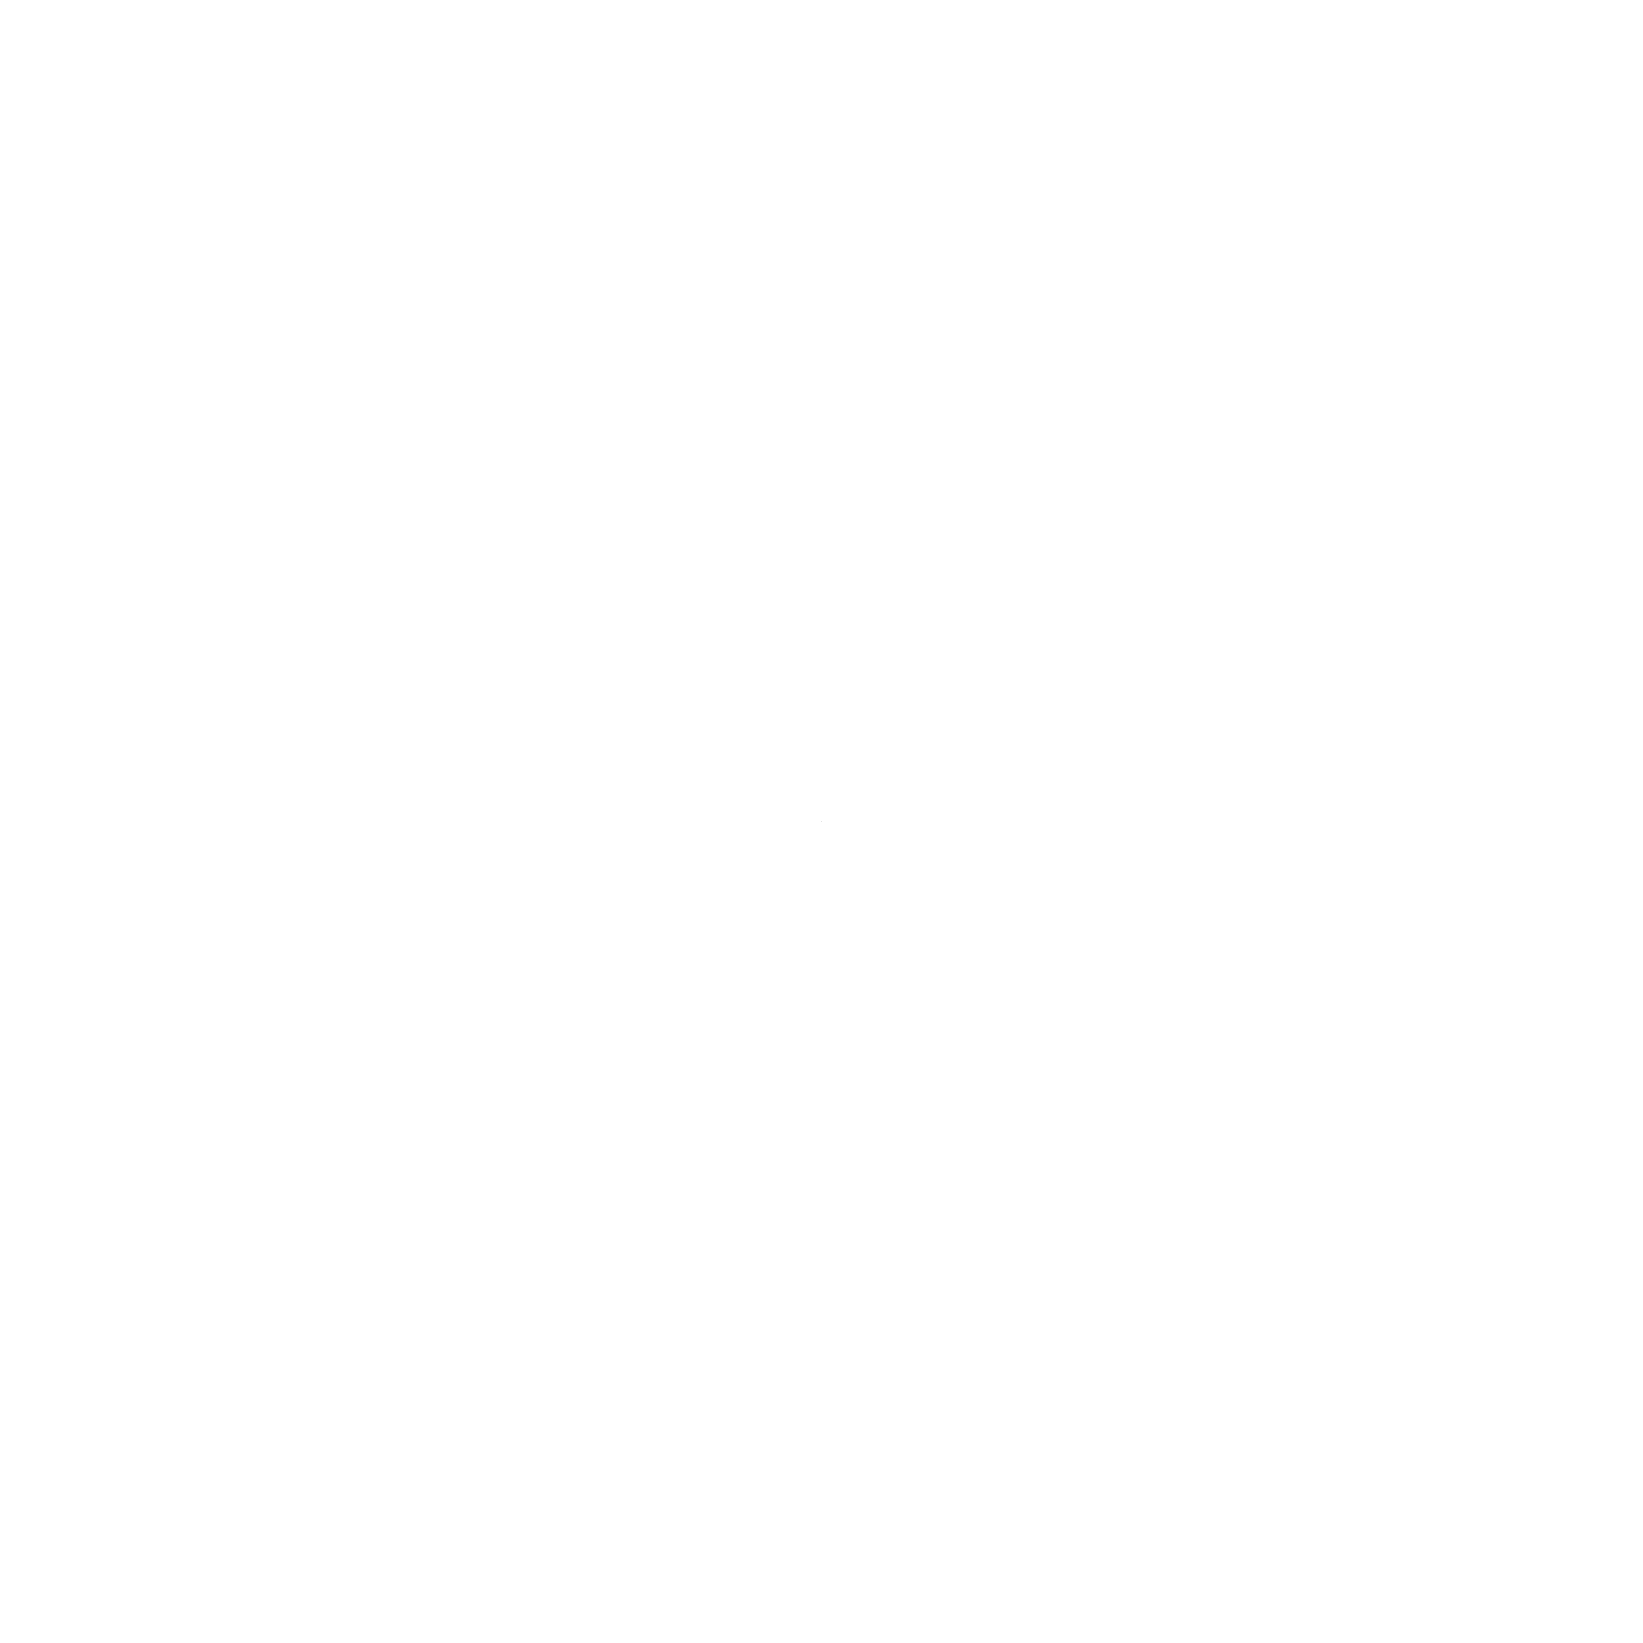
# Model space of a CAD drawing. Header units: metres. Extents: x 0 to 0, y 0 to 0.
import ezdxf

# ---------------------------------------------------------------- set-up
doc = ezdxf.new("R2010")
doc.units = ezdxf.units.M

msp = doc.modelspace()

# ---------------------------------------------------------------- linework, layer by layer
at = {"layer": 'boundary'}
msp.add_line((0, 0), (0, 0), dxfattribs=at)
msp.add_line((0, 0), (0, 0), dxfattribs=at)
msp.add_line((0, 0), (0, 0), dxfattribs=at)
msp.add_line((0, 0), (0, 0), dxfattribs=at)
msp.add_line((0, 0), (0, 0), dxfattribs=at)
msp.add_line((0, 0), (0, 0), dxfattribs=at)
msp.add_line((0, 0), (0, 0), dxfattribs=at)
msp.add_line((0, 0), (0, 0), dxfattribs=at)
msp.add_line((0, 0), (0, 0), dxfattribs=at)
msp.add_line((0, 0), (0, 0), dxfattribs=at)
msp.add_line((0, 0), (0, 0), dxfattribs=at)
msp.add_line((0, 0), (0, 0), dxfattribs=at)
msp.add_line((0, 0), (0, 0), dxfattribs=at)
msp.add_line((0, 0), (0, 0), dxfattribs=at)
msp.add_line((0, 0), (0, 0), dxfattribs=at)
msp.add_line((0, 0), (0, 0), dxfattribs=at)
msp.add_line((0, 0), (0, 0), dxfattribs=at)
msp.add_line((0, 0), (0, 0), dxfattribs=at)
msp.add_line((0, 0), (0, 0), dxfattribs=at)
msp.add_line((0, 0), (0, 0), dxfattribs=at)
msp.add_line((0, 0), (0, 0), dxfattribs=at)
msp.add_line((0, 0), (0, 0), dxfattribs=at)
msp.add_line((0, 0), (0, 0), dxfattribs=at)
msp.add_line((0, 0), (0, 0), dxfattribs=at)
msp.add_line((0, 0), (0, 0), dxfattribs=at)
msp.add_line((0, 0), (0, 0), dxfattribs=at)
msp.add_line((0, 0), (0, 0), dxfattribs=at)
msp.add_line((0, 0), (0, 0), dxfattribs=at)
msp.add_line((0, 0), (0, 0), dxfattribs=at)
msp.add_line((0, 0), (0, 0), dxfattribs=at)
msp.add_line((0, 0), (0, 0), dxfattribs=at)
msp.add_line((0, 0), (0, 0), dxfattribs=at)
msp.add_line((0, 0), (0, 0), dxfattribs=at)
msp.add_line((0, 0), (0, 0), dxfattribs=at)
msp.add_line((0, 0), (0, 0), dxfattribs=at)
msp.add_line((0, 0), (0, 0), dxfattribs=at)
msp.add_line((0, 0), (0, 0), dxfattribs=at)
msp.add_line((0, 0), (0, 0), dxfattribs=at)
msp.add_line((0, 0), (0, 0), dxfattribs=at)
msp.add_line((0, 0), (0, 0), dxfattribs=at)
at = {"layer": 'delaunay'}
msp.add_line((0, 0), (0, 0), dxfattribs=at)
msp.add_line((0, 0), (0, 0), dxfattribs=at)
msp.add_line((0, 0), (0, 0), dxfattribs=at)
msp.add_line((0, 0), (0, 0), dxfattribs=at)
msp.add_line((0, 0), (0, 0), dxfattribs=at)
msp.add_line((0, 0), (0, 0), dxfattribs=at)
msp.add_line((0, 0), (0, 0), dxfattribs=at)
msp.add_line((0, 0), (0, 0), dxfattribs=at)
msp.add_line((0, 0), (0, 0), dxfattribs=at)
msp.add_line((0, 0), (0, 0), dxfattribs=at)
msp.add_line((0, 0), (0, 0), dxfattribs=at)
msp.add_line((0, 0), (0, 0), dxfattribs=at)
msp.add_line((0, 0), (0, 0), dxfattribs=at)
msp.add_line((0, 0), (0, 0), dxfattribs=at)
msp.add_line((0, 0), (0, 0), dxfattribs=at)
msp.add_line((0, 0), (0, 0), dxfattribs=at)
msp.add_line((0, 0), (0, 0), dxfattribs=at)
msp.add_line((0, 0), (0, 0), dxfattribs=at)
msp.add_line((0, 0), (0, 0), dxfattribs=at)
msp.add_line((0, 0), (0, 0), dxfattribs=at)
msp.add_line((0, 0), (0, 0), dxfattribs=at)
msp.add_line((0, 0), (0, 0), dxfattribs=at)
msp.add_line((0, 0), (0, 0), dxfattribs=at)
msp.add_line((0, 0), (0, 0), dxfattribs=at)
msp.add_line((0, 0), (0, 0), dxfattribs=at)
msp.add_line((0, 0), (0, 0), dxfattribs=at)
msp.add_line((0, 0), (0, 0), dxfattribs=at)
msp.add_line((0, 0), (0, 0), dxfattribs=at)
msp.add_line((0, 0), (0, 0), dxfattribs=at)
msp.add_line((0, 0), (0, 0), dxfattribs=at)
msp.add_line((0, 0), (0, 0), dxfattribs=at)
msp.add_line((0, 0), (0, 0), dxfattribs=at)
msp.add_line((0, 0), (0, 0), dxfattribs=at)
msp.add_line((0, 0), (0, 0), dxfattribs=at)
msp.add_line((0, 0), (0, 0), dxfattribs=at)
msp.add_line((0, 0), (0, 0), dxfattribs=at)
msp.add_line((0, 0), (0, 0), dxfattribs=at)
msp.add_line((0, 0), (0, 0), dxfattribs=at)
msp.add_line((0, 0), (0, 0), dxfattribs=at)
msp.add_line((0, 0), (0, 0), dxfattribs=at)
msp.add_line((0, 0), (0, 0), dxfattribs=at)
msp.add_line((0, 0), (0, 0), dxfattribs=at)
msp.add_line((0, 0), (0, 0), dxfattribs=at)
msp.add_line((0, 0), (0, 0), dxfattribs=at)
msp.add_line((0, 0), (0, 0), dxfattribs=at)
msp.add_line((0, 0), (0, 0), dxfattribs=at)
msp.add_line((0, 0), (0, 0), dxfattribs=at)
msp.add_line((0, 0), (0, 0), dxfattribs=at)
msp.add_line((0, 0), (0, 0), dxfattribs=at)
msp.add_line((0, 0), (0, 0), dxfattribs=at)
msp.add_line((0, 0), (0, 0), dxfattribs=at)
msp.add_line((0, 0), (0, 0), dxfattribs=at)
msp.add_line((0, 0), (0, 0), dxfattribs=at)
msp.add_line((0, 0), (0, 0), dxfattribs=at)
msp.add_line((0, 0), (0, 0), dxfattribs=at)
msp.add_line((0, 0), (0, 0), dxfattribs=at)
msp.add_line((0, 0), (0, 0), dxfattribs=at)
msp.add_line((0, 0), (0, 0), dxfattribs=at)
msp.add_line((0, 0), (0, 0), dxfattribs=at)
msp.add_line((0, 0), (0, 0), dxfattribs=at)
msp.add_line((0, 0), (0, 0), dxfattribs=at)
msp.add_line((0, 0), (0, 0), dxfattribs=at)
msp.add_line((0, 0), (0, 0), dxfattribs=at)
msp.add_line((0, 0), (0, 0), dxfattribs=at)
msp.add_line((0, 0), (0, 0), dxfattribs=at)
msp.add_line((0, 0), (0, 0), dxfattribs=at)
msp.add_line((0, 0), (0, 0), dxfattribs=at)
msp.add_line((0, 0), (0, 0), dxfattribs=at)
msp.add_line((0, 0), (0, 0), dxfattribs=at)
msp.add_line((0, 0), (0, 0), dxfattribs=at)
msp.add_line((0, 0), (0, 0), dxfattribs=at)
msp.add_line((0, 0), (0, 0), dxfattribs=at)
msp.add_line((0, 0), (0, 0), dxfattribs=at)
msp.add_line((0, 0), (0, 0), dxfattribs=at)
msp.add_line((0, 0), (0, 0), dxfattribs=at)
msp.add_line((0, 0), (0, 0), dxfattribs=at)
msp.add_line((0, 0), (0, 0), dxfattribs=at)
msp.add_line((0, 0), (0, 0), dxfattribs=at)
msp.add_line((0, 0), (0, 0), dxfattribs=at)
msp.add_line((0, 0), (0, 0), dxfattribs=at)
msp.add_line((0, 0), (0, 0), dxfattribs=at)
msp.add_line((0, 0), (0, 0), dxfattribs=at)
msp.add_line((0, 0), (0, 0), dxfattribs=at)
msp.add_line((0, 0), (0, 0), dxfattribs=at)
msp.add_line((0, 0), (0, 0), dxfattribs=at)
msp.add_line((0, 0), (0, 0), dxfattribs=at)
msp.add_line((0, 0), (0, 0), dxfattribs=at)
msp.add_line((0, 0), (0, 0), dxfattribs=at)
msp.add_line((0, 0), (0, 0), dxfattribs=at)
msp.add_line((0, 0), (0, 0), dxfattribs=at)
msp.add_line((0, 0), (0, 0), dxfattribs=at)
msp.add_line((0, 0), (0, 0), dxfattribs=at)
msp.add_line((0, 0), (0, 0), dxfattribs=at)
msp.add_line((0, 0), (0, 0), dxfattribs=at)
msp.add_line((0, 0), (0, 0), dxfattribs=at)
msp.add_line((0, 0), (0, 0), dxfattribs=at)
msp.add_line((0, 0), (0, 0), dxfattribs=at)
msp.add_line((0, 0), (0, 0), dxfattribs=at)
msp.add_line((0, 0), (0, 0), dxfattribs=at)
msp.add_line((0, 0), (0, 0), dxfattribs=at)
msp.add_line((0, 0), (0, 0), dxfattribs=at)
msp.add_line((0, 0), (0, 0), dxfattribs=at)
msp.add_line((0, 0), (0, 0), dxfattribs=at)
msp.add_line((0, 0), (0, 0), dxfattribs=at)
msp.add_line((0, 0), (0, 0), dxfattribs=at)
msp.add_line((0, 0), (0, 0), dxfattribs=at)
msp.add_line((0, 0), (0, 0), dxfattribs=at)
msp.add_line((0, 0), (0, 0), dxfattribs=at)
msp.add_line((0, 0), (0, 0), dxfattribs=at)
msp.add_line((0, 0), (0, 0), dxfattribs=at)
msp.add_line((0, 0), (0, 0), dxfattribs=at)
msp.add_line((0, 0), (0, 0), dxfattribs=at)
msp.add_line((0, 0), (0, 0), dxfattribs=at)
msp.add_line((0, 0), (0, 0), dxfattribs=at)
msp.add_line((0, 0), (0, 0), dxfattribs=at)
msp.add_line((0, 0), (0, 0), dxfattribs=at)
msp.add_line((0, 0), (0, 0), dxfattribs=at)
msp.add_line((0, 0), (0, 0), dxfattribs=at)
msp.add_line((0, 0), (0, 0), dxfattribs=at)
msp.add_line((0, 0), (0, 0), dxfattribs=at)
msp.add_line((0, 0), (0, 0), dxfattribs=at)
msp.add_line((0, 0), (0, 0), dxfattribs=at)
msp.add_line((0, 0), (0, 0), dxfattribs=at)
msp.add_line((0, 0), (0, 0), dxfattribs=at)
msp.add_line((0, 0), (0, 0), dxfattribs=at)
msp.add_line((0, 0), (0, 0), dxfattribs=at)
msp.add_line((0, 0), (0, 0), dxfattribs=at)
msp.add_line((0, 0), (0, 0), dxfattribs=at)
msp.add_line((0, 0), (0, 0), dxfattribs=at)
msp.add_line((0, 0), (0, 0), dxfattribs=at)
msp.add_line((0, 0), (0, 0), dxfattribs=at)
msp.add_line((0, 0), (0, 0), dxfattribs=at)
msp.add_line((0, 0), (0, 0), dxfattribs=at)
msp.add_line((0, 0), (0, 0), dxfattribs=at)
msp.add_line((0, 0), (0, 0), dxfattribs=at)
msp.add_line((0, 0), (0, 0), dxfattribs=at)
msp.add_line((0, 0), (0, 0), dxfattribs=at)
msp.add_line((0, 0), (0, 0), dxfattribs=at)
msp.add_line((0, 0), (0, 0), dxfattribs=at)
msp.add_line((0, 0), (0, 0), dxfattribs=at)
msp.add_line((0, 0), (0, 0), dxfattribs=at)
msp.add_line((0, 0), (0, 0), dxfattribs=at)
msp.add_line((0, 0), (0, 0), dxfattribs=at)
msp.add_line((0, 0), (0, 0), dxfattribs=at)
msp.add_line((0, 0), (0, 0), dxfattribs=at)
msp.add_line((0, 0), (0, 0), dxfattribs=at)
msp.add_line((0, 0), (0, 0), dxfattribs=at)
msp.add_line((0, 0), (0, 0), dxfattribs=at)
msp.add_line((0, 0), (0, 0), dxfattribs=at)
msp.add_line((0, 0), (0, 0), dxfattribs=at)
msp.add_line((0, 0), (0, 0), dxfattribs=at)
msp.add_line((0, 0), (0, 0), dxfattribs=at)
msp.add_line((0, 0), (0, 0), dxfattribs=at)
msp.add_line((0, 0), (0, 0), dxfattribs=at)
msp.add_line((0, 0), (0, 0), dxfattribs=at)
msp.add_line((0, 0), (0, 0), dxfattribs=at)
msp.add_line((0, 0), (0, 0), dxfattribs=at)
msp.add_line((0, 0), (0, 0), dxfattribs=at)
msp.add_line((0, 0), (0, 0), dxfattribs=at)
msp.add_line((0, 0), (0, 0), dxfattribs=at)
msp.add_line((0, 0), (0, 0), dxfattribs=at)
msp.add_line((0, 0), (0, 0), dxfattribs=at)
msp.add_line((0, 0), (0, 0), dxfattribs=at)
msp.add_line((0, 0), (0, 0), dxfattribs=at)
msp.add_line((0, 0), (0, 0), dxfattribs=at)
msp.add_line((0, 0), (0, 0), dxfattribs=at)
msp.add_line((0, 0), (0, 0), dxfattribs=at)
msp.add_line((0, 0), (0, 0), dxfattribs=at)
msp.add_line((0, 0), (0, 0), dxfattribs=at)
msp.add_line((0, 0), (0, 0), dxfattribs=at)
msp.add_line((0, 0), (0, 0), dxfattribs=at)
msp.add_line((0, 0), (0, 0), dxfattribs=at)
msp.add_line((0, 0), (0, 0), dxfattribs=at)
msp.add_line((0, 0), (0, 0), dxfattribs=at)
msp.add_line((0, 0), (0, 0), dxfattribs=at)
msp.add_line((0, 0), (0, 0), dxfattribs=at)
msp.add_line((0, 0), (0, 0), dxfattribs=at)
msp.add_line((0, 0), (0, 0), dxfattribs=at)
msp.add_line((0, 0), (0, 0), dxfattribs=at)
msp.add_line((0, 0), (0, 0), dxfattribs=at)
msp.add_line((0, 0), (0, 0), dxfattribs=at)
msp.add_line((0, 0), (0, 0), dxfattribs=at)
msp.add_line((0, 0), (0, 0), dxfattribs=at)
msp.add_line((0, 0), (0, 0), dxfattribs=at)
msp.add_line((0, 0), (0, 0), dxfattribs=at)
msp.add_line((0, 0), (0, 0), dxfattribs=at)
msp.add_line((0, 0), (0, 0), dxfattribs=at)
msp.add_line((0, 0), (0, 0), dxfattribs=at)
msp.add_line((0, 0), (0, 0), dxfattribs=at)
msp.add_line((0, 0), (0, 0), dxfattribs=at)
msp.add_line((0, 0), (0, 0), dxfattribs=at)
msp.add_line((0, 0), (0, 0), dxfattribs=at)
msp.add_line((0, 0), (0, 0), dxfattribs=at)
msp.add_line((0, 0), (0, 0), dxfattribs=at)
msp.add_line((0, 0), (0, 0), dxfattribs=at)
msp.add_line((0, 0), (0, 0), dxfattribs=at)
msp.add_line((0, 0), (0, 0), dxfattribs=at)
msp.add_line((0, 0), (0, 0), dxfattribs=at)
msp.add_line((0, 0), (0, 0), dxfattribs=at)
msp.add_line((0, 0), (0, 0), dxfattribs=at)
msp.add_line((0, 0), (0, 0), dxfattribs=at)
msp.add_line((0, 0), (0, 0), dxfattribs=at)
msp.add_line((0, 0), (0, 0), dxfattribs=at)
msp.add_line((0, 0), (0, 0), dxfattribs=at)
msp.add_line((0, 0), (0, 0), dxfattribs=at)
msp.add_line((0, 0), (0, 0), dxfattribs=at)
msp.add_line((0, 0), (0, 0), dxfattribs=at)
msp.add_line((0, 0), (0, 0), dxfattribs=at)
msp.add_line((0, 0), (0, 0), dxfattribs=at)
msp.add_line((0, 0), (0, 0), dxfattribs=at)
msp.add_line((0, 0), (0, 0), dxfattribs=at)
msp.add_line((0, 0), (0, 0), dxfattribs=at)
msp.add_line((0, 0), (0, 0), dxfattribs=at)
msp.add_line((0, 0), (0, 0), dxfattribs=at)
msp.add_line((0, 0), (0, 0), dxfattribs=at)
msp.add_line((0, 0), (0, 0), dxfattribs=at)
msp.add_line((0, 0), (0, 0), dxfattribs=at)
msp.add_line((0, 0), (0, 0), dxfattribs=at)
msp.add_line((0, 0), (0, 0), dxfattribs=at)
msp.add_line((0, 0), (0, 0), dxfattribs=at)
msp.add_line((0, 0), (0, 0), dxfattribs=at)
msp.add_line((0, 0), (0, 0), dxfattribs=at)
msp.add_line((0, 0), (0, 0), dxfattribs=at)
msp.add_line((0, 0), (0, 0), dxfattribs=at)
msp.add_line((0, 0), (0, 0), dxfattribs=at)
msp.add_line((0, 0), (0, 0), dxfattribs=at)
msp.add_line((0, 0), (0, 0), dxfattribs=at)
msp.add_line((0, 0), (0, 0), dxfattribs=at)
msp.add_line((0, 0), (0, 0), dxfattribs=at)
msp.add_line((0, 0), (0, 0), dxfattribs=at)
msp.add_line((0, 0), (0, 0), dxfattribs=at)
msp.add_line((0, 0), (0, 0), dxfattribs=at)
msp.add_line((0, 0), (0, 0), dxfattribs=at)
msp.add_line((0, 0), (0, 0), dxfattribs=at)
msp.add_line((0, 0), (0, 0), dxfattribs=at)
msp.add_line((0, 0), (0, 0), dxfattribs=at)
msp.add_line((0, 0), (0, 0), dxfattribs=at)
msp.add_line((0, 0), (0, 0), dxfattribs=at)
msp.add_line((0, 0), (0, 0), dxfattribs=at)
msp.add_line((0, 0), (0, 0), dxfattribs=at)
msp.add_line((0, 0), (0, 0), dxfattribs=at)
msp.add_line((0, 0), (0, 0), dxfattribs=at)
msp.add_line((0, 0), (0, 0), dxfattribs=at)
msp.add_line((0, 0), (0, 0), dxfattribs=at)
msp.add_line((0, 0), (0, 0), dxfattribs=at)
msp.add_line((0, 0), (0, 0), dxfattribs=at)
msp.add_line((0, 0), (0, 0), dxfattribs=at)
msp.add_line((0, 0), (0, 0), dxfattribs=at)
msp.add_line((0, 0), (0, 0), dxfattribs=at)
msp.add_line((0, 0), (0, 0), dxfattribs=at)
msp.add_line((0, 0), (0, 0), dxfattribs=at)
msp.add_line((0, 0), (0, 0), dxfattribs=at)
msp.add_line((0, 0), (0, 0), dxfattribs=at)
msp.add_line((0, 0), (0, 0), dxfattribs=at)
msp.add_line((0, 0), (0, 0), dxfattribs=at)
msp.add_line((0, 0), (0, 0), dxfattribs=at)
msp.add_line((0, 0), (0, 0), dxfattribs=at)
msp.add_line((0, 0), (0, 0), dxfattribs=at)
msp.add_line((0, 0), (0, 0), dxfattribs=at)
msp.add_line((0, 0), (0, 0), dxfattribs=at)
msp.add_line((0, 0), (0, 0), dxfattribs=at)
msp.add_line((0, 0), (0, 0), dxfattribs=at)
msp.add_line((0, 0), (0, 0), dxfattribs=at)
msp.add_line((0, 0), (0, 0), dxfattribs=at)
msp.add_line((0, 0), (0, 0), dxfattribs=at)
msp.add_line((0, 0), (0, 0), dxfattribs=at)
msp.add_line((0, 0), (0, 0), dxfattribs=at)
msp.add_line((0, 0), (0, 0), dxfattribs=at)
msp.add_line((0, 0), (0, 0), dxfattribs=at)
msp.add_line((0, 0), (0, 0), dxfattribs=at)
msp.add_line((0, 0), (0, 0), dxfattribs=at)
msp.add_line((0, 0), (0, 0), dxfattribs=at)
msp.add_line((0, 0), (0, 0), dxfattribs=at)
msp.add_line((0, 0), (0, 0), dxfattribs=at)
msp.add_line((0, 0), (0, 0), dxfattribs=at)
msp.add_line((0, 0), (0, 0), dxfattribs=at)
msp.add_line((0, 0), (0, 0), dxfattribs=at)
msp.add_line((0, 0), (0, 0), dxfattribs=at)
msp.add_line((0, 0), (0, 0), dxfattribs=at)
msp.add_line((0, 0), (0, 0), dxfattribs=at)
msp.add_line((0, 0), (0, 0), dxfattribs=at)
msp.add_line((0, 0), (0, 0), dxfattribs=at)
msp.add_line((0, 0), (0, 0), dxfattribs=at)
msp.add_line((0, 0), (0, 0), dxfattribs=at)
msp.add_line((0, 0), (0, 0), dxfattribs=at)
msp.add_line((0, 0), (0, 0), dxfattribs=at)
msp.add_line((0, 0), (0, 0), dxfattribs=at)
msp.add_line((0, 0), (0, 0), dxfattribs=at)
msp.add_line((0, 0), (0, 0), dxfattribs=at)
msp.add_line((0, 0), (0, 0), dxfattribs=at)
msp.add_line((0, 0), (0, 0), dxfattribs=at)
msp.add_line((0, 0), (0, 0), dxfattribs=at)
msp.add_line((0, 0), (0, 0), dxfattribs=at)
msp.add_line((0, 0), (0, 0), dxfattribs=at)
msp.add_line((0, 0), (0, 0), dxfattribs=at)
msp.add_line((0, 0), (0, 0), dxfattribs=at)
msp.add_line((0, 0), (0, 0), dxfattribs=at)
msp.add_line((0, 0), (0, 0), dxfattribs=at)
msp.add_line((0, 0), (0, 0), dxfattribs=at)
msp.add_line((0, 0), (0, 0), dxfattribs=at)
msp.add_line((0, 0), (0, 0), dxfattribs=at)
msp.add_line((0, 0), (0, 0), dxfattribs=at)
msp.add_line((0, 0), (0, 0), dxfattribs=at)
msp.add_line((0, 0), (0, 0), dxfattribs=at)
msp.add_line((0, 0), (0, 0), dxfattribs=at)
msp.add_line((0, 0), (0, 0), dxfattribs=at)
msp.add_line((0, 0), (0, 0), dxfattribs=at)
msp.add_line((0, 0), (0, 0), dxfattribs=at)
msp.add_line((0, 0), (0, 0), dxfattribs=at)
msp.add_line((0, 0), (0, 0), dxfattribs=at)
msp.add_line((0, 0), (0, 0), dxfattribs=at)
msp.add_line((0, 0), (0, 0), dxfattribs=at)
msp.add_line((0, 0), (0, 0), dxfattribs=at)
msp.add_line((0, 0), (0, 0), dxfattribs=at)
msp.add_line((0, 0), (0, 0), dxfattribs=at)
msp.add_line((0, 0), (0, 0), dxfattribs=at)
msp.add_line((0, 0), (0, 0), dxfattribs=at)
msp.add_line((0, 0), (0, 0), dxfattribs=at)
msp.add_line((0, 0), (0, 0), dxfattribs=at)
msp.add_line((0, 0), (0, 0), dxfattribs=at)
msp.add_line((0, 0), (0, 0), dxfattribs=at)
msp.add_line((0, 0), (0, 0), dxfattribs=at)
msp.add_line((0, 0), (0, 0), dxfattribs=at)
msp.add_line((0, 0), (0, 0), dxfattribs=at)
msp.add_line((0, 0), (0, 0), dxfattribs=at)
msp.add_line((0, 0), (0, 0), dxfattribs=at)
msp.add_line((0, 0), (0, 0), dxfattribs=at)
msp.add_line((0, 0), (0, 0), dxfattribs=at)
msp.add_line((0, 0), (0, 0), dxfattribs=at)
msp.add_line((0, 0), (0, 0), dxfattribs=at)
msp.add_line((0, 0), (0, 0), dxfattribs=at)
msp.add_line((0, 0), (0, 0), dxfattribs=at)
msp.add_line((0, 0), (0, 0), dxfattribs=at)
msp.add_line((0, 0), (0, 0), dxfattribs=at)
msp.add_line((0, 0), (0, 0), dxfattribs=at)
msp.add_line((0, 0), (0, 0), dxfattribs=at)
msp.add_line((0, 0), (0, 0), dxfattribs=at)
at = {"layer": 'voronoi'}
msp.add_line((0, 0), (0, 0), dxfattribs=at)
msp.add_line((0, 0), (0, 0), dxfattribs=at)
msp.add_line((0, 0), (0, 0), dxfattribs=at)
msp.add_line((0, 0), (0, 0), dxfattribs=at)
msp.add_line((0, 0), (0, 0), dxfattribs=at)
msp.add_line((0, 0), (0, 0), dxfattribs=at)
msp.add_line((0, 0), (0, 0), dxfattribs=at)
msp.add_line((0, 0), (0, 0), dxfattribs=at)
msp.add_line((0, 0), (0, 0), dxfattribs=at)
msp.add_line((0, 0), (0, 0), dxfattribs=at)
msp.add_line((0, 0), (0, 0), dxfattribs=at)
msp.add_line((0, 0), (0, 0), dxfattribs=at)
msp.add_line((0, 0), (0, 0), dxfattribs=at)
msp.add_line((0, 0), (0, 0), dxfattribs=at)
msp.add_line((0, 0), (0, 0), dxfattribs=at)
msp.add_line((0, 0), (0, 0), dxfattribs=at)
msp.add_line((0, 0), (0, 0), dxfattribs=at)
msp.add_line((0, 0), (0, 0), dxfattribs=at)
msp.add_line((0, 0), (0, 0), dxfattribs=at)
msp.add_line((0, 0), (0, 0), dxfattribs=at)
msp.add_line((0, 0), (0, 0), dxfattribs=at)
msp.add_line((0, 0), (0, 0), dxfattribs=at)
msp.add_line((0, 0), (0, 0), dxfattribs=at)
msp.add_line((0, 0), (0, 0), dxfattribs=at)
msp.add_line((0, 0), (0, 0), dxfattribs=at)
msp.add_line((0, 0), (0, 0), dxfattribs=at)
msp.add_line((0, 0), (0, 0), dxfattribs=at)
msp.add_line((0, 0), (0, 0), dxfattribs=at)
msp.add_line((0, 0), (0, 0), dxfattribs=at)
msp.add_line((0, 0), (0, 0), dxfattribs=at)
msp.add_line((0, 0), (0, 0), dxfattribs=at)
msp.add_line((0, 0), (0, 0), dxfattribs=at)
msp.add_line((0, 0), (0, 0), dxfattribs=at)
msp.add_line((0, 0), (0, 0), dxfattribs=at)
msp.add_line((0, 0), (0, 0), dxfattribs=at)
msp.add_line((0, 0), (0, 0), dxfattribs=at)
msp.add_line((0, 0), (0, 0), dxfattribs=at)
msp.add_line((0, 0), (0, 0), dxfattribs=at)
msp.add_line((0, 0), (0, 0), dxfattribs=at)
msp.add_line((0, 0), (0, 0), dxfattribs=at)
msp.add_line((0, 0), (0, 0), dxfattribs=at)
msp.add_line((0, 0), (0, 0), dxfattribs=at)
msp.add_line((0, 0), (0, 0), dxfattribs=at)
msp.add_line((0, 0), (0, 0), dxfattribs=at)
msp.add_line((0, 0), (0, 0), dxfattribs=at)
msp.add_line((0, 0), (0, 0), dxfattribs=at)
msp.add_line((0, 0), (0, 0), dxfattribs=at)
msp.add_line((0, 0), (0, 0), dxfattribs=at)
msp.add_line((0, 0), (0, 0), dxfattribs=at)
msp.add_line((0, 0), (0, 0), dxfattribs=at)
msp.add_line((0, 0), (0, 0), dxfattribs=at)
msp.add_line((0, 0), (0, 0), dxfattribs=at)
msp.add_line((0, 0), (0, 0), dxfattribs=at)
msp.add_line((0, 0), (0, 0), dxfattribs=at)
msp.add_line((0, 0), (0, 0), dxfattribs=at)
msp.add_line((0, 0), (0, 0), dxfattribs=at)
msp.add_line((0, 0), (0, 0), dxfattribs=at)
msp.add_line((0, 0), (0, 0), dxfattribs=at)
msp.add_line((0, 0), (0, 0), dxfattribs=at)
msp.add_line((0, 0), (0, 0), dxfattribs=at)
msp.add_line((0, 0), (0, 0), dxfattribs=at)
msp.add_line((0, 0), (0, 0), dxfattribs=at)
msp.add_line((0, 0), (0, 0), dxfattribs=at)
msp.add_line((0, 0), (0, 0), dxfattribs=at)
msp.add_line((0, 0), (0, 0), dxfattribs=at)
msp.add_line((0, 0), (0, 0), dxfattribs=at)
msp.add_line((0, 0), (0, 0), dxfattribs=at)
msp.add_line((0, 0), (0, 0), dxfattribs=at)
msp.add_line((0, 0), (0, 0), dxfattribs=at)
msp.add_line((0, 0), (0, 0), dxfattribs=at)
msp.add_line((0, 0), (0, 0), dxfattribs=at)
msp.add_line((0, 0), (0, 0), dxfattribs=at)
msp.add_line((0, 0), (0, 0), dxfattribs=at)
msp.add_line((0, 0), (0, 0), dxfattribs=at)
msp.add_line((0, 0), (0, 0), dxfattribs=at)
msp.add_line((0, 0), (0, 0), dxfattribs=at)
msp.add_line((0, 0), (0, 0), dxfattribs=at)
msp.add_line((0, 0), (0, 0), dxfattribs=at)
msp.add_line((0, 0), (0, 0), dxfattribs=at)
msp.add_line((0, 0), (0, 0), dxfattribs=at)
msp.add_line((0, 0), (0, 0), dxfattribs=at)
msp.add_line((0, 0), (0, 0), dxfattribs=at)
msp.add_line((0, 0), (0, 0), dxfattribs=at)
msp.add_line((0, 0), (0, 0), dxfattribs=at)
msp.add_line((0, 0), (0, 0), dxfattribs=at)
msp.add_line((0, 0), (0, 0), dxfattribs=at)
msp.add_line((0, 0), (0, 0), dxfattribs=at)
msp.add_line((0, 0), (0, 0), dxfattribs=at)
msp.add_line((0, 0), (0, 0), dxfattribs=at)
msp.add_line((0, 0), (0, 0), dxfattribs=at)
msp.add_line((0, 0), (0, 0), dxfattribs=at)
msp.add_line((0, 0), (0, 0), dxfattribs=at)
msp.add_line((0, 0), (0, 0), dxfattribs=at)
msp.add_line((0, 0), (0, 0), dxfattribs=at)
msp.add_line((0, 0), (0, 0), dxfattribs=at)
msp.add_line((0, 0), (0, 0), dxfattribs=at)
msp.add_line((0, 0), (0, 0), dxfattribs=at)
msp.add_line((0, 0), (0, 0), dxfattribs=at)
msp.add_line((0, 0), (0, 0), dxfattribs=at)
msp.add_line((0, 0), (0, 0), dxfattribs=at)
msp.add_line((0, 0), (0, 0), dxfattribs=at)
msp.add_line((0, 0), (0, 0), dxfattribs=at)
msp.add_line((0, 0), (0, 0), dxfattribs=at)
msp.add_line((0, 0), (0, 0), dxfattribs=at)
msp.add_line((0, 0), (0, 0), dxfattribs=at)
msp.add_line((0, 0), (0, 0), dxfattribs=at)
msp.add_line((0, 0), (0, 0), dxfattribs=at)
msp.add_line((0, 0), (0, 0), dxfattribs=at)
msp.add_line((0, 0), (0, 0), dxfattribs=at)
msp.add_line((0, 0), (0, 0), dxfattribs=at)
msp.add_line((0, 0), (0, 0), dxfattribs=at)
msp.add_line((0, 0), (0, 0), dxfattribs=at)
msp.add_line((0, 0), (0, 0), dxfattribs=at)
msp.add_line((0, 0), (0, 0), dxfattribs=at)
msp.add_line((0, 0), (0, 0), dxfattribs=at)
msp.add_line((0, 0), (0, 0), dxfattribs=at)
msp.add_line((0, 0), (0, 0), dxfattribs=at)
msp.add_line((0, 0), (0, 0), dxfattribs=at)
msp.add_line((0, 0), (0, 0), dxfattribs=at)
msp.add_line((0, 0), (0, 0), dxfattribs=at)
msp.add_line((0, 0), (0, 0), dxfattribs=at)
msp.add_line((0, 0), (0, 0), dxfattribs=at)
msp.add_line((0, 0), (0, 0), dxfattribs=at)
msp.add_line((0, 0), (0, 0), dxfattribs=at)
msp.add_line((0, 0), (0, 0), dxfattribs=at)
msp.add_line((0, 0), (0, 0), dxfattribs=at)
msp.add_line((0, 0), (0, 0), dxfattribs=at)
msp.add_line((0, 0), (0, 0), dxfattribs=at)
msp.add_line((0, 0), (0, 0), dxfattribs=at)
msp.add_line((0, 0), (0, 0), dxfattribs=at)
msp.add_line((0, 0), (0, 0), dxfattribs=at)
msp.add_line((0, 0), (0, 0), dxfattribs=at)
msp.add_line((0, 0), (0, 0), dxfattribs=at)
msp.add_line((0, 0), (0, 0), dxfattribs=at)
msp.add_line((0, 0), (0, 0), dxfattribs=at)
msp.add_line((0, 0), (0, 0), dxfattribs=at)
msp.add_line((0, 0), (0, 0), dxfattribs=at)
msp.add_line((0, 0), (0, 0), dxfattribs=at)
msp.add_line((0, 0), (0, 0), dxfattribs=at)
msp.add_line((0, 0), (0, 0), dxfattribs=at)
msp.add_line((0, 0), (0, 0), dxfattribs=at)
msp.add_line((0, 0), (0, 0), dxfattribs=at)
msp.add_line((0, 0), (0, 0), dxfattribs=at)
msp.add_line((0, 0), (0, 0), dxfattribs=at)
msp.add_line((0, 0), (0, 0), dxfattribs=at)
msp.add_line((0, 0), (0, 0), dxfattribs=at)
msp.add_line((0, 0), (0, 0), dxfattribs=at)
msp.add_line((0, 0), (0, 0), dxfattribs=at)
msp.add_line((0, 0), (0, 0), dxfattribs=at)
msp.add_line((0, 0), (0, 0), dxfattribs=at)
msp.add_line((0, 0), (0, 0), dxfattribs=at)
msp.add_line((0, 0), (0, 0), dxfattribs=at)
msp.add_line((0, 0), (0, 0), dxfattribs=at)
msp.add_line((0, 0), (0, 0), dxfattribs=at)
msp.add_line((0, 0), (0, 0), dxfattribs=at)
msp.add_line((0, 0), (0, 0), dxfattribs=at)
msp.add_line((0, 0), (0, 0), dxfattribs=at)
msp.add_line((0, 0), (0, 0), dxfattribs=at)
msp.add_line((0, 0), (0, 0), dxfattribs=at)
msp.add_line((0, 0), (0, 0), dxfattribs=at)
msp.add_line((0, 0), (0, 0), dxfattribs=at)
msp.add_line((0, 0), (0, 0), dxfattribs=at)
msp.add_line((0, 0), (0, 0), dxfattribs=at)
msp.add_line((0, 0), (0, 0), dxfattribs=at)
msp.add_line((0, 0), (0, 0), dxfattribs=at)
msp.add_line((0, 0), (0, 0), dxfattribs=at)
msp.add_line((0, 0), (0, 0), dxfattribs=at)
msp.add_line((0, 0), (0, 0), dxfattribs=at)
msp.add_line((0, 0), (0, 0), dxfattribs=at)
msp.add_line((0, 0), (0, 0), dxfattribs=at)
msp.add_line((0, 0), (0, 0), dxfattribs=at)
msp.add_line((0, 0), (0, 0), dxfattribs=at)
msp.add_line((0, 0), (0, 0), dxfattribs=at)
msp.add_line((0, 0), (0, 0), dxfattribs=at)
msp.add_line((0, 0), (0, 0), dxfattribs=at)
msp.add_line((0, 0), (0, 0), dxfattribs=at)
msp.add_line((0, 0), (0, 0), dxfattribs=at)
msp.add_line((0, 0), (0, 0), dxfattribs=at)
msp.add_line((0, 0), (0, 0), dxfattribs=at)
msp.add_line((0, 0), (0, 0), dxfattribs=at)
msp.add_line((0, 0), (0, 0), dxfattribs=at)
msp.add_line((0, 0), (0, 0), dxfattribs=at)
msp.add_line((0, 0), (0, 0), dxfattribs=at)
msp.add_line((0, 0), (0, 0), dxfattribs=at)
msp.add_line((0, 0), (0, 0), dxfattribs=at)
msp.add_line((0, 0), (0, 0), dxfattribs=at)
msp.add_line((0, 0), (0, 0), dxfattribs=at)
msp.add_line((0, 0), (0, 0), dxfattribs=at)
msp.add_line((0, 0), (0, 0), dxfattribs=at)
msp.add_line((0, 0), (0, 0), dxfattribs=at)
msp.add_line((0, 0), (0, 0), dxfattribs=at)
msp.add_line((0, 0), (0, 0), dxfattribs=at)
msp.add_line((0, 0), (0, 0), dxfattribs=at)
msp.add_line((0, 0), (0, 0), dxfattribs=at)
msp.add_line((0, 0), (0, 0), dxfattribs=at)
msp.add_line((0, 0), (0, 0), dxfattribs=at)
msp.add_line((0, 0), (0, 0), dxfattribs=at)
msp.add_line((0, 0), (0, 0), dxfattribs=at)
msp.add_line((0, 0), (0, 0), dxfattribs=at)
msp.add_line((0, 0), (0, 0), dxfattribs=at)
msp.add_line((0, 0), (0, 0), dxfattribs=at)
msp.add_line((0, 0), (0, 0), dxfattribs=at)
msp.add_line((0, 0), (0, 0), dxfattribs=at)
msp.add_line((0, 0), (0, 0), dxfattribs=at)
msp.add_line((0, 0), (0, 0), dxfattribs=at)
msp.add_line((0, 0), (0, 0), dxfattribs=at)
msp.add_line((0, 0), (0, 0), dxfattribs=at)
msp.add_line((0, 0), (0, 0), dxfattribs=at)
msp.add_line((0, 0), (0, 0), dxfattribs=at)
msp.add_line((0, 0), (0, 0), dxfattribs=at)
msp.add_line((0, 0), (0, 0), dxfattribs=at)
msp.add_line((0, 0), (0, 0), dxfattribs=at)
msp.add_line((0, 0), (0, 0), dxfattribs=at)
msp.add_line((0, 0), (0, 0), dxfattribs=at)
msp.add_line((0, 0), (0, 0), dxfattribs=at)
msp.add_line((0, 0), (0, 0), dxfattribs=at)
msp.add_line((0, 0), (0, 0), dxfattribs=at)
msp.add_line((0, 0), (0, 0), dxfattribs=at)
msp.add_line((0, 0), (0, 0), dxfattribs=at)
msp.add_line((0, 0), (0, 0), dxfattribs=at)
msp.add_line((0, 0), (0, 0), dxfattribs=at)
msp.add_line((0, 0), (0, 0), dxfattribs=at)
msp.add_line((0, 0), (0, 0), dxfattribs=at)
msp.add_line((0, 0), (0, 0), dxfattribs=at)
msp.add_line((0, 0), (0, 0), dxfattribs=at)
msp.add_line((0, 0), (0, 0), dxfattribs=at)
msp.add_line((0, 0), (0, 0), dxfattribs=at)
msp.add_line((0, 0), (0, 0), dxfattribs=at)
msp.add_line((0, 0), (0, 0), dxfattribs=at)
msp.add_line((0, 0), (0, 0), dxfattribs=at)
msp.add_line((0, 0), (0, 0), dxfattribs=at)
msp.add_line((0, 0), (0, 0), dxfattribs=at)
msp.add_line((0, 0), (0, 0), dxfattribs=at)
msp.add_line((0, 0), (0, 0), dxfattribs=at)
msp.add_line((0, 0), (0, 0), dxfattribs=at)
msp.add_line((0, 0), (0, 0), dxfattribs=at)
msp.add_line((0, 0), (0, 0), dxfattribs=at)
msp.add_line((0, 0), (0, 0), dxfattribs=at)
msp.add_line((0, 0), (0, 0), dxfattribs=at)
msp.add_line((0, 0), (0, 0), dxfattribs=at)
msp.add_line((0, 0), (0, 0), dxfattribs=at)
msp.add_line((0, 0), (0, 0), dxfattribs=at)
msp.add_line((0, 0), (0, 0), dxfattribs=at)
msp.add_line((0, 0), (0, 0), dxfattribs=at)
msp.add_line((0, 0), (0, 0), dxfattribs=at)
msp.add_line((0, 0), (0, 0), dxfattribs=at)
msp.add_line((0, 0), (0, 0), dxfattribs=at)
msp.add_line((0, 0), (0, 0), dxfattribs=at)
msp.add_line((0, 0), (0, 0), dxfattribs=at)
msp.add_line((0, 0), (0, 0), dxfattribs=at)
msp.add_line((0, 0), (0, 0), dxfattribs=at)
msp.add_line((0, 0), (0, 0), dxfattribs=at)
msp.add_line((0, 0), (0, 0), dxfattribs=at)
msp.add_line((0, 0), (0, 0), dxfattribs=at)
msp.add_line((0, 0), (0, 0), dxfattribs=at)
msp.add_line((0, 0), (0, 0), dxfattribs=at)
msp.add_line((0, 0), (0, 0), dxfattribs=at)
msp.add_line((0, 0), (0, 0), dxfattribs=at)
msp.add_line((0, 0), (0, 0), dxfattribs=at)
msp.add_line((0, 0), (0, 0), dxfattribs=at)
msp.add_line((0, 0), (0, 0), dxfattribs=at)
msp.add_line((0, 0), (0, 0), dxfattribs=at)
msp.add_line((0, 0), (0, 0), dxfattribs=at)
msp.add_line((0, 0), (0, 0), dxfattribs=at)
msp.add_line((0, 0), (0, 0), dxfattribs=at)
msp.add_line((0, 0), (0, 0), dxfattribs=at)
msp.add_line((0, 0), (0, 0), dxfattribs=at)
msp.add_line((0, 0), (0, 0), dxfattribs=at)
msp.add_line((0, 0), (0, 0), dxfattribs=at)
msp.add_line((0, 0), (0, 0), dxfattribs=at)
msp.add_line((0, 0), (0, 0), dxfattribs=at)
msp.add_line((0, 0), (0, 0), dxfattribs=at)
msp.add_line((0, 0), (0, 0), dxfattribs=at)
msp.add_line((0, 0), (0, 0), dxfattribs=at)
msp.add_line((0, 0), (0, 0), dxfattribs=at)
msp.add_line((0, 0), (0, 0), dxfattribs=at)
msp.add_line((0, 0), (0, 0), dxfattribs=at)
msp.add_line((0, 0), (0, 0), dxfattribs=at)
msp.add_line((0, 0), (0, 0), dxfattribs=at)
msp.add_line((0, 0), (0, 0), dxfattribs=at)
msp.add_line((0, 0), (0, 0), dxfattribs=at)
msp.add_line((0, 0), (0, 0), dxfattribs=at)
msp.add_line((0, 0), (0, 0), dxfattribs=at)
msp.add_line((0, 0), (0, 0), dxfattribs=at)
msp.add_line((0, 0), (0, 0), dxfattribs=at)
msp.add_line((0, 0), (0, 0), dxfattribs=at)
msp.add_line((0, 0), (0, 0), dxfattribs=at)
msp.add_line((0, 0), (0, 0), dxfattribs=at)
msp.add_line((0, 0), (0, 0), dxfattribs=at)
msp.add_line((0, 0), (0, 0), dxfattribs=at)
msp.add_line((0, 0), (0, 0), dxfattribs=at)
msp.add_line((0, 0), (0, 0), dxfattribs=at)
msp.add_line((0, 0), (0, 0), dxfattribs=at)
msp.add_line((0, 0), (0, 0), dxfattribs=at)
msp.add_line((0, 0), (0, 0), dxfattribs=at)
msp.add_line((0, 0), (0, 0), dxfattribs=at)
msp.add_line((0, 0), (0, 0), dxfattribs=at)
msp.add_line((0, 0), (0, 0), dxfattribs=at)
msp.add_line((0, 0), (0, 0), dxfattribs=at)
msp.add_line((0, 0), (0, 0), dxfattribs=at)
msp.add_line((0, 0), (0, 0), dxfattribs=at)
msp.add_line((0, 0), (0, 0), dxfattribs=at)
msp.add_line((0, 0), (0, 0), dxfattribs=at)
msp.add_line((0, 0), (0, 0), dxfattribs=at)
msp.add_line((0, 0), (0, 0), dxfattribs=at)
msp.add_line((0, 0), (0, 0), dxfattribs=at)
msp.add_line((0, 0), (0, 0), dxfattribs=at)
msp.add_line((0, 0), (0, 0), dxfattribs=at)
msp.add_line((0, 0), (0, 0), dxfattribs=at)
msp.add_line((0, 0), (0, 0), dxfattribs=at)
msp.add_line((0, 0), (0, 0), dxfattribs=at)
msp.add_line((0, 0), (0, 0), dxfattribs=at)
msp.add_line((0, 0), (0, 0), dxfattribs=at)
msp.add_line((0, 0), (0, 0), dxfattribs=at)
msp.add_line((0, 0), (0, 0), dxfattribs=at)
msp.add_line((0, 0), (0, 0), dxfattribs=at)
msp.add_line((0, 0), (0, 0), dxfattribs=at)
msp.add_line((0, 0), (0, 0), dxfattribs=at)
msp.add_line((0, 0), (0, 0), dxfattribs=at)
msp.add_line((0, 0), (0, 0), dxfattribs=at)
msp.add_line((0, 0), (0, 0), dxfattribs=at)
msp.add_line((0, 0), (0, 0), dxfattribs=at)
msp.add_line((0, 0), (0, 0), dxfattribs=at)
msp.add_line((0, 0), (0, 0), dxfattribs=at)
msp.add_line((0, 0), (0, 0), dxfattribs=at)
msp.add_line((0, 0), (0, 0), dxfattribs=at)
msp.add_line((0, 0), (0, 0), dxfattribs=at)
msp.add_line((0, 0), (0, 0), dxfattribs=at)
msp.add_line((0, 0), (0, 0), dxfattribs=at)
msp.add_line((0, 0), (0, 0), dxfattribs=at)
msp.add_line((0, 0), (0, 0), dxfattribs=at)
msp.add_line((0, 0), (0, 0), dxfattribs=at)
msp.add_line((0, 0), (0, 0), dxfattribs=at)
msp.add_line((0, 0), (0, 0), dxfattribs=at)
msp.add_line((0, 0), (0, 0), dxfattribs=at)
msp.add_line((0, 0), (0, 0), dxfattribs=at)
msp.add_line((0, 0), (0, 0), dxfattribs=at)
msp.add_line((0, 0), (0, 0), dxfattribs=at)
msp.add_line((0, 0), (0, 0), dxfattribs=at)
msp.add_line((0, 0), (0, 0), dxfattribs=at)
msp.add_line((0, 0), (0, 0), dxfattribs=at)
msp.add_line((0, 0), (0, 0), dxfattribs=at)
msp.add_line((0, 0), (0, 0), dxfattribs=at)
msp.add_line((0, 0), (0, 0), dxfattribs=at)
msp.add_line((0, 0), (0, 0), dxfattribs=at)
msp.add_line((0, 0), (0, 0), dxfattribs=at)
msp.add_line((0, 0), (0, 0), dxfattribs=at)
msp.add_line((0, 0), (0, 0), dxfattribs=at)
msp.add_line((0, 0), (0, 0), dxfattribs=at)
msp.add_line((0, 0), (0, 0), dxfattribs=at)
msp.add_line((0, 0), (0, 0), dxfattribs=at)
msp.add_line((0, 0), (0, 0), dxfattribs=at)
msp.add_line((0, 0), (0, 0), dxfattribs=at)
msp.add_line((0, 0), (0, 0), dxfattribs=at)
msp.add_line((0, 0), (0, 0), dxfattribs=at)
msp.add_line((0, 0), (0, 0), dxfattribs=at)
msp.add_line((0, 0), (0, 0), dxfattribs=at)
msp.add_line((0, 0), (0, 0), dxfattribs=at)
msp.add_line((0, 0), (0, 0), dxfattribs=at)
msp.add_line((0, 0), (0, 0), dxfattribs=at)
msp.add_line((0, 0), (0, 0), dxfattribs=at)
msp.add_line((0, 0), (0, 0), dxfattribs=at)
msp.add_line((0, 0), (0, 0), dxfattribs=at)
msp.add_line((0, 0), (0, 0), dxfattribs=at)
msp.add_line((0, 0), (0, 0), dxfattribs=at)
msp.add_line((0, 0), (0, 0), dxfattribs=at)
msp.add_line((0, 0), (0, 0), dxfattribs=at)
msp.add_line((0, 0), (0, 0), dxfattribs=at)
msp.add_line((0, 0), (0, 0), dxfattribs=at)
msp.add_line((0, 0), (0, 0), dxfattribs=at)
msp.add_line((0, 0), (0, 0), dxfattribs=at)
msp.add_line((0, 0), (0, 0), dxfattribs=at)
msp.add_line((0, 0), (0, 0), dxfattribs=at)
msp.add_line((0, 0), (0, 0), dxfattribs=at)
msp.add_line((0, 0), (0, 0), dxfattribs=at)
msp.add_line((0, 0), (0, 0), dxfattribs=at)
msp.add_line((0, 0), (0, 0), dxfattribs=at)

doc.saveas('drawing.dxf')
